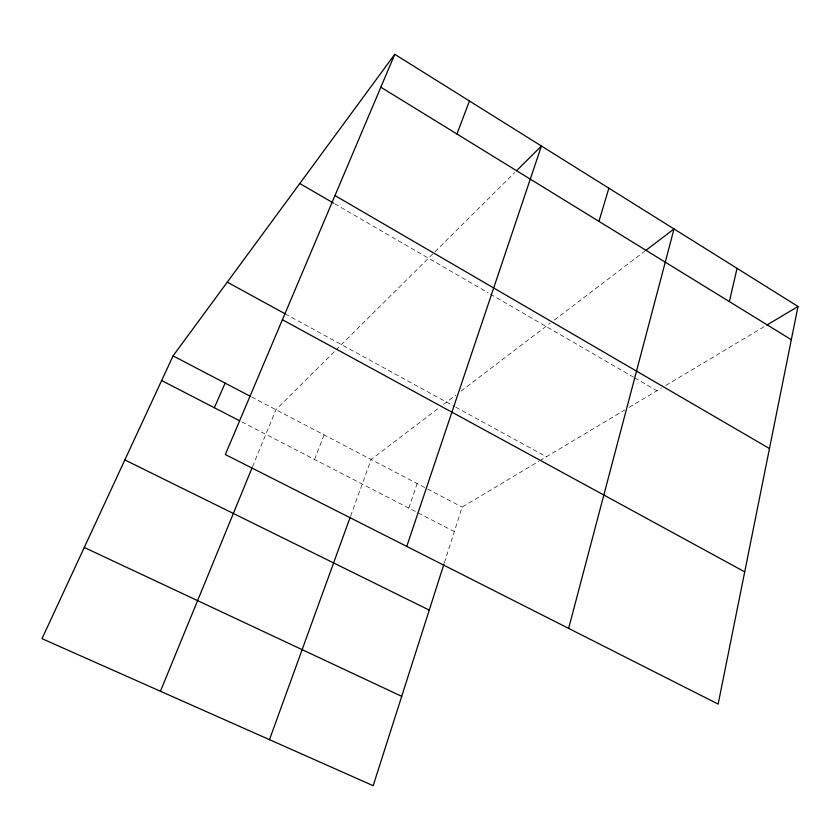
<?xml version="1.0" encoding="UTF-8"?>
<svg xmlns="http://www.w3.org/2000/svg" width="840" height="840" viewBox="0 0 840 840"><rect width="100%" height="100%" fill="white"/><g stroke="black" fill="none" stroke-linecap="round" stroke-linejoin="round"><path stroke-width="0.63" stroke-dasharray="4.2 3.15" d="M444.381 562.748L462.147 507.108L538.629 461.423M408.807 508.084L417.155 483.567M350.606 516.096L371.144 459.491L439.373 407.558M314.58 459.459L324.072 434.868M252.536 466.683L275.909 409.679L335.044 350.963M335.958 350.049L434.049 252.641M434.983 251.716L514.7 172.557M443.457 404.45L455.816 395.052M460.971 391.125L550.169 323.232M554.327 320.061L644.857 251.15M539.742 460.751L624.729 409.983M629.171 407.327L661.364 388.101M665.795 385.445L765.755 325.742M241.804 421.911L454.335 531.583M251.664 396.995L426.384 488.397M427.539 488.995L462.147 507.108M285.127 313.803L454.566 406.518M455.721 407.148L546.409 456.771M334.698 203.794L488.103 292.793M490.329 294.084L633.497 377.16M634.61 377.8L656.922 390.747"/><path stroke-width="1.26" d="M798 306.474L718.148 704.099L225.33 454.545L394.769 54.306L798 306.474L766.857 325.07M729.351 301.592L737.037 268.349M568.638 628.394L674.026 228.942L645.897 250.362M598.952 221.372L608.864 188.191M443.982 563.997L373.17 785.694L42 638.663L173.072 355.877L394.769 54.306M406.76 546.42L541.422 146.024L516.537 170.72M269.483 739.662L350.154 517.325M456.95 134.012L469.434 100.999M160.429 691.247L252.042 467.88M214.368 407.747L225.109 383.103M84.263 547.47L401.709 696.35M124.845 459.921L429.251 610.124M161.637 380.541L239.516 420.725M173.072 355.877L250.509 396.396M282.408 319.725L744.702 571.851M227.273 282.156L285.127 313.803M334.971 195.552L769.472 448.539M299.775 183.519L333.575 203.133M380.846 87.192L791.322 339.717"/></g></svg>
